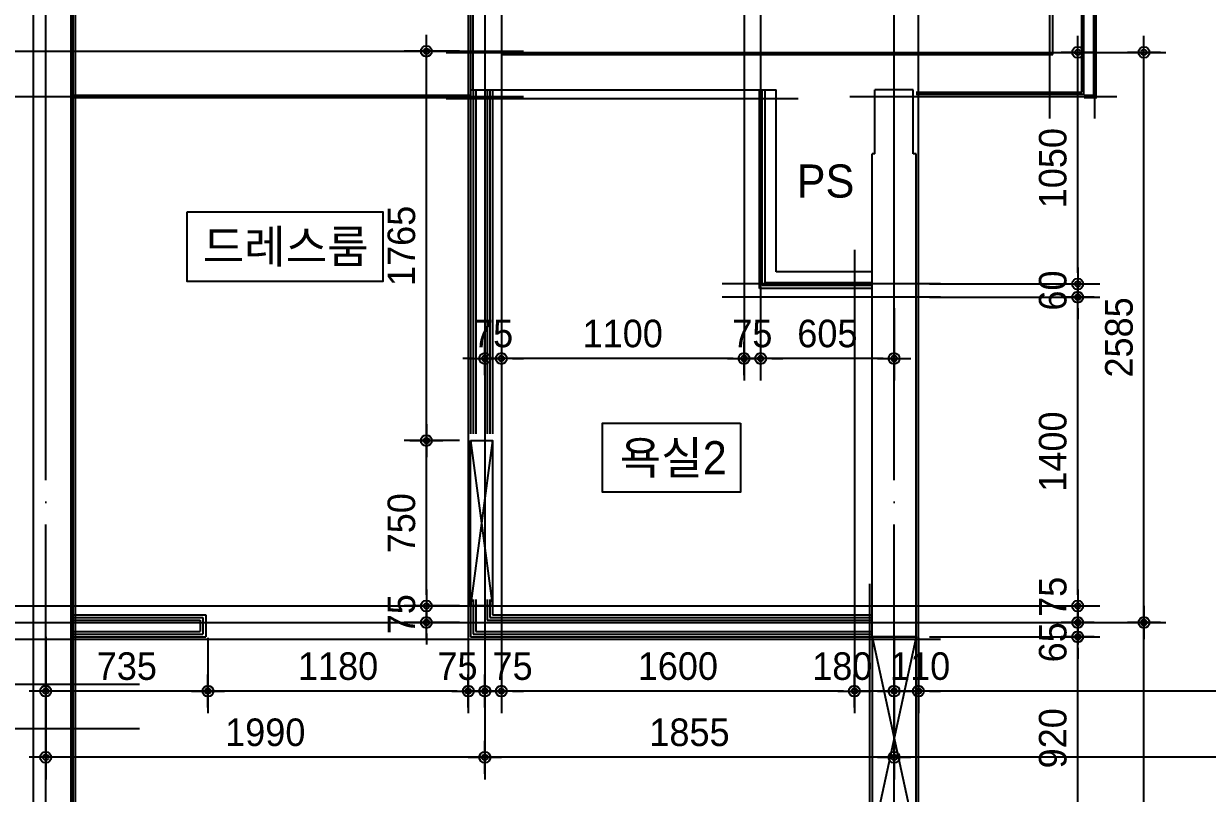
# Model space of a CAD drawing. Header units: millimetres. Extents: x 0 to 92204, y -190080 to 23760.
# Drawn here: x 58018 to 63382, y -88743 to -85253 of the extents above; entities that cross this region are included whole.
import ezdxf
from ezdxf.enums import TextEntityAlignment as Align
from ezdxf.xclip import XClip

# ---------------------------------------------------------------- set-up
doc = ezdxf.new("R2010")
doc.units = ezdxf.units.MM
doc.header["$LTSCALE"] = 100
doc.header["$XCLIPFRAME"] = 0
for name, pattern in [('AUDIT_D_220706163347-0', [0]), ('CEN', [62, 60, -1, 0, -1]), ('HIDDEN', [9.525, 6.35, -3.175])]:
    doc.linetypes.add(name, pattern=pattern)
doc.layers.get('defpoints').update_dxf_attribs({"color": 139})
for name, color, linetype in [('AA-XXXX-DIMS', 7, 'Continuous'), ('CEN_CON', 1, 'CEN'), ('CEN_WALL', 12, 'CEN'), ('CONC', 2, 'Continuous'), ('DIM', 7, 'AUDIT_D_220706163347-0'), ('MC', 135, 'Continuous'), ('ROM', 7, 'AUDIT_D_220706163347-0'), ('WAL_DRY', 7, 'Continuous'), ('실명', 3, 'AUDIT_D_220706163347-0'), ('실명박스', 7, 'AUDIT_D_220706163347-0'), ('창호-open', 4, 'Continuous'), ('확장', 8, 'HIDDEN')]:
    doc.layers.add(name, color=color, linetype=linetype)
doc.styles.add('HAUD01', font='Dotum.ttf')
doc.styles.add('돋움', font='Dotum.ttf')
doc.dimstyles.new('내부100', dxfattribs={"dimscale": 50, "dimtxt": 2.5, "dimasz": 1, "dimexe": 2, "dimexo": 1, "dimgap": 1, "dimtad": 1, "dimdec": 0, "dimzin": 0, "dimdsep": 46, "dimtxsty": '돋움', "dimblk1": 'DIMDOT', "dimblk2": 'DIMDOT', "dimsah": 1, "dimcen": 0.09, "dimdle": 2, "dimclrd": 7, "dimclre": 7, "dimclrt": 3, "dimadec": 0, "dimazin": 0, "dimtfac": 1, "dimtdec": 0, "dimtix": 1, "dimtmove": 2, "dimatfit": 3, "dimldrblk": 'DIMDOT', "dimfxl": 1, "dimtolj": 1, "dimtzin": 0, "dimarcsym": 0})

# ---------------------------------------------------------------- blocks, each defined once
blk = doc.blocks.new('U-121A(확장)1', base_point=(300293.2, -148733.3))
at = {"layer": 'CEN_CON'}
blk.add_line((326713.2, -147053.3), (329263.2, -147053.3), dxfattribs=at)
at = {"layer": 'MC'}
blk.add_line((324603.2, -146853.3), (329263.2, -146853.3), dxfattribs=at)
blk = doc.blocks.new('U-121B(확장)1', base_point=(292391.8, -178477.8))
at = {"layer": 'CEN_CON'}
for p, q in [((292696.8, -178777.8), (292696.8, -168142.8)), ((296541.8, -178777.8), (296541.8, -168142.8)), ((294511.8, -170637.8), (297551.8, -170637.8))]:
    blk.add_line(p, q, dxfattribs=at)
at = {"layer": 'CEN_WALL'}
for p, q in [((294686.8, -168142.8), (294686.8, -173397.8)), ((295936.8, -168142.8), (295936.8, -171847.8)), ((297246.8, -170937.8), (297246.8, -168142.8)), ((292091.8, -170632.8), (294861.8, -170632.8)), ((296751.8, -171687.8), (295761.8, -171687.8)), ((292091.8, -173222.8), (296751.8, -173222.8))]:
    blk.add_line(p, q, dxfattribs=at)
at = {"layer": 'CONC'}
for p, q in [((292641.8, -176787.8), (292641.8, -169232.8)), ((294761.8, -170447.8), (294761.8, -170647.8)), ((297261.8, -170647.8), (297261.8, -170447.8)), ((294761.8, -170647.8), (297261.8, -170647.8)), ((296454.8, -171097.8), (296454.8, -170807.8)), ((296628.8, -170807.8), (296454.8, -170807.8)), ((296628.8, -171097.8), (296628.8, -170807.8)), ((296441.8, -173287.8), (296441.8, -171097.8)), ((296454.8, -171097.8), (296441.8, -171097.8)), ((296641.8, -171097.8), (296628.8, -171097.8)), ((296641.8, -173287.8), (296641.8, -171097.8)), ((296441.8, -173287.8), (296641.8, -173287.8))]:
    blk.add_line(p, q, dxfattribs=at)
at = {"layer": 'MC'}
for p, q in [((292831.8, -178777.8), (292831.8, -168142.8)), ((294611.8, -168142.8), (294611.8, -173397.8)), ((294761.8, -168142.8), (294761.8, -173397.8)), ((295861.8, -168142.8), (295861.8, -171847.8)), ((296651.8, -178777.8), (296651.8, -168142.8)), ((297451.8, -170937.8), (297451.8, -168142.8)), ((292091.8, -170837.8), (294861.8, -170837.8)), ((294511.8, -170847.8), (296106.8, -170847.8)), ((296341.8, -170837.8), (297551.8, -170837.8)), ((296361.8, -171532.8), (296361.8, -173397.8)), ((296751.8, -171747.8), (295761.8, -171747.8)), ((296431.8, -178777.8), (296431.8, -173047.8)), ((292091.8, -173147.8), (296751.8, -173147.8)), ((292091.8, -173297.8), (296751.8, -173297.8))]:
    blk.add_line(p, q, dxfattribs=at)
at = {"layer": 'WAL_DRY'}
for p, q in [((292811.8, -176617.8), (292811.8, -169402.8)), ((294631.8, -169402.8), (294631.8, -170807.8)), ((292821.8, -176607.8), (292821.8, -169412.8)), ((294621.8, -169412.8), (294621.8, -170807.8)), ((297391.8, -170817.8), (297391.8, -170457.8)), ((297401.8, -170827.8), (297401.8, -170447.8)), ((294621.8, -170807.8), (294621.8, -172367.8)), ((294621.8, -170807.8), (295931.8, -170807.8)), ((294634.3, -170807.8), (294634.3, -172367.8)), ((294646.8, -170807.8), (294646.8, -172367.8)), ((294696.8, -170807.8), (294696.8, -172367.8)), ((294709.3, -170807.8), (294709.3, -172367.8)), ((294721.8, -170807.8), (294721.8, -172367.8)), ((295931.8, -171707.8), (295931.8, -170807.8)), ((295931.8, -170807.8), (296006.8, -170807.8)), ((295944.3, -171695.3), (295944.3, -170807.8)), ((295956.8, -171682.8), (295956.8, -170807.8)), ((296006.8, -171632.8), (296006.8, -170807.8)), ((296641.8, -170817.8), (297391.8, -170817.8)), ((296641.8, -170827.8), (297401.8, -170827.8)), ((296441.8, -171632.8), (296006.8, -171632.8)), ((296441.8, -171707.8), (295931.8, -171707.8)), ((296441.8, -171695.3), (295944.3, -171695.3)), ((296441.8, -171682.8), (295956.8, -171682.8)), ((294621.8, -173117.8), (294621.8, -173287.8)), ((294634.3, -173117.8), (294634.3, -173275.3)), ((294646.8, -173117.8), (294646.8, -173262.8)), ((294696.8, -173117.8), (294696.8, -173212.8)), ((294709.3, -173117.8), (294709.3, -173200.3)), ((294721.8, -173117.8), (294721.8, -173187.8)), ((292821.8, -173187.8), (293421.8, -173187.8)), ((292821.8, -173200.3), (293409.3, -173200.3)), ((292821.8, -173212.8), (293396.8, -173212.8)), ((293396.8, -173212.8), (293396.8, -173262.8)), ((293409.3, -173200.3), (293409.3, -173275.3)), ((293421.8, -173187.8), (293421.8, -173287.8)), ((294696.8, -173212.8), (296441.8, -173212.8)), ((294709.3, -173200.3), (296441.8, -173200.3)), ((294721.8, -173187.8), (296441.8, -173187.8)), ((292821.8, -173262.8), (293396.8, -173262.8)), ((294646.8, -173262.8), (296441.8, -173262.8)), ((292821.8, -173275.3), (293409.3, -173275.3)), ((292821.8, -173287.8), (293421.8, -173287.8)), ((294621.8, -173287.8), (296441.8, -173287.8)), ((294634.3, -173275.3), (296441.8, -173275.3))]:
    blk.add_line(p, q, dxfattribs=at)
at = {"layer": '확장', "ltscale": 0.5, "const_width": 20, "flags": 128}
for points in [[(297401.8, -170837.8), (297451.8, -170837.8), (297451.8, -170397.8), (300661.8, -170397.8)], [(292821.8, -170837.8), (294621.8, -170837.8)]]:
    blk.add_lwpolyline(points, dxfattribs=at)
blk = doc.blocks.new('DIMDOT')
at = {"layer": 'AA-XXXX-DIMS'}
for p, q in [((0, -1.5), (0, 1.5)), ((-1.5, 0), (1.5, 0))]:
    blk.add_line(p, q, dxfattribs=at)
for radius in [0.5, 0.25]:
    blk.add_circle((0, 0), radius, dxfattribs=at)
blk = doc.blocks.new('*D981')
at = {"layer": 'defpoints', "color": 0, "transparency": 16777216}
for p in [(62072.8, -87988.4), (66072.8, -87988.4), (62072.8, -88279.4)]:
    blk.add_point(p, dxfattribs=at)
at = {"layer": 'DIM', "color": 7, "lineweight": -2, "transparency": 16777216}
for p, q in [((62072.8, -88038.4), (62072.8, -88379.4)), ((66072.8, -88038.4), (66072.8, -88379.4)), ((66022.8, -88279.4), (62122.8, -88279.4))]:
    blk.add_line(p, q, dxfattribs=at)
at = {"layer": 'DIM', "color": 7, "lineweight": -2, "transparency": 16777216, "xscale": 50, "yscale": 50, "zscale": 50, "rotation": 180}
blk.add_blockref('DIMDOT', (62072.8, -88279.4), dxfattribs=at)
at = {"layer": 'DIM', "color": 7, "lineweight": -2, "transparency": 16777216, "xscale": 50, "yscale": 50, "zscale": 50}
blk.add_blockref('DIMDOT', (66072.8, -88279.4), dxfattribs=at)
at = {"layer": 'DIM', "color": 3, "transparency": 16777216, "insert": (64072.8, -88166.9), "char_height": 125, "attachment_point": 5, "style": '돋움'}
blk.add_mtext('\\A1;4000', dxfattribs=at)
blk = doc.blocks.new('*D982')
at = {"layer": 'defpoints', "color": 0, "transparency": 16777216}
for p in [(61962.8, -87988.4), (62072.8, -87988.4), (61962.8, -88279.4)]:
    blk.add_point(p, dxfattribs=at)
at = {"layer": 'DIM', "color": 7, "lineweight": -2, "transparency": 16777216}
for p, q in [((61962.8, -88038.4), (61962.8, -88379.4)), ((62072.8, -88038.4), (62072.8, -88379.4)), ((61912.8, -88279.4), (61862.8, -88279.4)), ((62072.8, -88279.4), (61962.8, -88279.4)), ((62122.8, -88279.4), (62172.8, -88279.4))]:
    blk.add_line(p, q, dxfattribs=at)
at = {"layer": 'DIM', "color": 7, "lineweight": -2, "transparency": 16777216, "xscale": 50, "yscale": 50, "zscale": 50}
blk.add_blockref('DIMDOT', (61962.8, -88279.4), dxfattribs=at)
at = {"layer": 'DIM', "color": 7, "lineweight": -2, "transparency": 16777216, "xscale": 50, "yscale": 50, "zscale": 50, "rotation": 180}
blk.add_blockref('DIMDOT', (62072.8, -88279.4), dxfattribs=at)
at = {"layer": 'DIM', "color": 3, "transparency": 16777216, "insert": (62080.6, -88166.9), "char_height": 125, "attachment_point": 5, "style": '돋움'}
blk.add_mtext('\\A1;110', dxfattribs=at)
blk = doc.blocks.new('*D983')
at = {"layer": 'defpoints', "color": 0, "transparency": 16777216}
for p in [(61962.8, -87988.4), (66182.8, -87988.4), (61962.8, -88579.4)]:
    blk.add_point(p, dxfattribs=at)
at = {"layer": 'DIM', "color": 7, "lineweight": -2, "transparency": 16777216}
for p, q in [((61962.8, -88038.4), (61962.8, -88679.4)), ((66182.8, -88038.4), (66182.8, -88679.4)), ((66132.8, -88579.4), (62012.8, -88579.4))]:
    blk.add_line(p, q, dxfattribs=at)
at = {"layer": 'DIM', "color": 7, "lineweight": -2, "transparency": 16777216, "xscale": 50, "yscale": 50, "zscale": 50, "rotation": 180}
blk.add_blockref('DIMDOT', (61962.8, -88579.4), dxfattribs=at)
at = {"layer": 'DIM', "color": 7, "lineweight": -2, "transparency": 16777216, "xscale": 50, "yscale": 50, "zscale": 50}
blk.add_blockref('DIMDOT', (66182.8, -88579.4), dxfattribs=at)
at = {"layer": 'DIM', "color": 3, "transparency": 16777216, "insert": (64072.8, -88466.9), "char_height": 125, "attachment_point": 5, "style": '돋움'}
blk.add_mtext('\\A1;4220', dxfattribs=at)
blk = doc.blocks.new('*D1017')
at = {"layer": 'defpoints', "color": 0, "transparency": 16777216}
for p in [(62072.8, -88033.4), (62794.9, -88033.4), (62072.8, -88953.4)]:
    blk.add_point(p, dxfattribs=at)
at = {"layer": 'DIM', "color": 7, "lineweight": -2, "transparency": 16777216}
for p, q in [((62122.8, -88033.4), (62894.9, -88033.4)), ((62794.9, -88903.4), (62794.9, -88083.4)), ((62122.8, -88953.4), (62894.9, -88953.4))]:
    blk.add_line(p, q, dxfattribs=at)
at = {"layer": 'DIM', "color": 7, "lineweight": -2, "transparency": 16777216, "xscale": 50, "yscale": 50, "zscale": 50}
for p, rotation in [((62794.9, -88033.4), 90), ((62794.9, -88953.4), 270)]:
    blk.add_blockref('DIMDOT', p, dxfattribs=dict(at, rotation=rotation))
at = {"layer": 'DIM', "color": 3, "transparency": 16777216, "insert": (62682.3, -88493.4), "char_height": 125, "attachment_point": 5, "rotation": 90, "style": '돋움'}
blk.add_mtext('\\A1;920', dxfattribs=at)
blk = doc.blocks.new('*D1018')
at = {"layer": 'defpoints', "color": 0, "transparency": 16777216}
for p in [(62072.8, -87968.4), (62794.9, -87968.4), (62072.8, -88033.4)]:
    blk.add_point(p, dxfattribs=at)
at = {"layer": 'DIM', "color": 7, "lineweight": -2, "transparency": 16777216}
for p, q in [((62794.9, -87918.4), (62794.9, -87868.4)), ((62122.8, -87968.4), (62894.9, -87968.4)), ((62794.9, -88033.4), (62794.9, -87968.4)), ((62122.8, -88033.4), (62894.9, -88033.4)), ((62794.9, -88083.4), (62794.9, -88133.4))]:
    blk.add_line(p, q, dxfattribs=at)
at = {"layer": 'DIM', "color": 7, "lineweight": -2, "transparency": 16777216, "xscale": 50, "yscale": 50, "zscale": 50}
for p, rotation in [((62794.9, -87968.4), 270), ((62794.9, -88033.4), 90)]:
    blk.add_blockref('DIMDOT', p, dxfattribs=dict(at, rotation=rotation))
at = {"layer": 'DIM', "color": 3, "transparency": 16777216, "insert": (62682.3, -88058.1), "char_height": 125, "attachment_point": 5, "rotation": 90, "style": '돋움'}
blk.add_mtext('\\A1;65', dxfattribs=at)
blk = doc.blocks.new('*D1019')
at = {"layer": 'defpoints', "color": 0, "transparency": 16777216}
for p in [(62072.8, -87893.4), (62794.9, -87893.4), (62072.8, -87968.4)]:
    blk.add_point(p, dxfattribs=at)
at = {"layer": 'DIM', "color": 7, "lineweight": -2, "transparency": 16777216}
for p, q in [((62794.9, -87843.4), (62794.9, -87793.4)), ((62122.8, -87893.4), (62894.9, -87893.4)), ((62794.9, -87968.4), (62794.9, -87893.4)), ((62122.8, -87968.4), (62894.9, -87968.4)), ((62794.9, -88018.4), (62794.9, -88068.4))]:
    blk.add_line(p, q, dxfattribs=at)
at = {"layer": 'DIM', "color": 7, "lineweight": -2, "transparency": 16777216, "xscale": 50, "yscale": 50, "zscale": 50}
for p, rotation in [((62794.9, -87893.4), 270), ((62794.9, -87968.4), 90)]:
    blk.add_blockref('DIMDOT', p, dxfattribs=dict(at, rotation=rotation))
at = {"layer": 'DIM', "color": 3, "transparency": 16777216, "insert": (62682.3, -87852), "char_height": 125, "attachment_point": 5, "rotation": 90, "style": '돋움'}
blk.add_mtext('\\A1;75', dxfattribs=at)
blk = doc.blocks.new('*D1020')
at = {"layer": 'defpoints', "color": 0, "transparency": 16777216}
for p in [(62072.8, -86493.4), (62794.9, -86493.4), (62072.8, -87893.4)]:
    blk.add_point(p, dxfattribs=at)
at = {"layer": 'DIM', "color": 7, "lineweight": -2, "transparency": 16777216}
for p, q in [((62122.8, -86493.4), (62894.9, -86493.4)), ((62794.9, -87843.4), (62794.9, -86543.4)), ((62122.8, -87893.4), (62894.9, -87893.4))]:
    blk.add_line(p, q, dxfattribs=at)
at = {"layer": 'DIM', "color": 7, "lineweight": -2, "transparency": 16777216, "xscale": 50, "yscale": 50, "zscale": 50}
for p, rotation in [((62794.9, -86493.4), 90), ((62794.9, -87893.4), 270)]:
    blk.add_blockref('DIMDOT', p, dxfattribs=dict(at, rotation=rotation))
at = {"layer": 'DIM', "color": 3, "transparency": 16777216, "insert": (62682.3, -87193.4), "char_height": 125, "attachment_point": 5, "rotation": 90, "style": '돋움'}
blk.add_mtext('\\A1;1400', dxfattribs=at)
blk = doc.blocks.new('*D1021')
at = {"layer": 'defpoints', "color": 0, "transparency": 16777216}
for p in [(62072.8, -86433.4), (62794.9, -86433.4), (62072.8, -86493.4)]:
    blk.add_point(p, dxfattribs=at)
at = {"layer": 'DIM', "color": 7, "lineweight": -2, "transparency": 16777216}
for p, q in [((62794.9, -86383.4), (62794.9, -86333.4)), ((62122.8, -86433.4), (62894.9, -86433.4)), ((62794.9, -86493.4), (62794.9, -86433.4)), ((62122.8, -86493.4), (62894.9, -86493.4)), ((62794.9, -86543.4), (62794.9, -86593.4))]:
    blk.add_line(p, q, dxfattribs=at)
at = {"layer": 'DIM', "color": 7, "lineweight": -2, "transparency": 16777216, "xscale": 50, "yscale": 50, "zscale": 50}
for p, rotation in [((62794.9, -86433.4), 270), ((62794.9, -86493.4), 90)]:
    blk.add_blockref('DIMDOT', p, dxfattribs=dict(at, rotation=rotation))
at = {"layer": 'DIM', "color": 3, "transparency": 16777216, "insert": (62682.3, -86463.4), "char_height": 125, "attachment_point": 5, "rotation": 90, "style": '돋움'}
blk.add_mtext('\\A1;60', dxfattribs=at)
blk = doc.blocks.new('*D950')
at = {"layer": 'defpoints', "color": 0, "transparency": 16777216}
for p in [(62072.8, -85383.4), (62794.9, -85383.4), (62072.8, -86433.4)]:
    blk.add_point(p, dxfattribs=at)
at = {"layer": 'DIM', "color": 7, "lineweight": -2, "transparency": 16777216}
for p, q in [((62122.8, -85383.4), (62894.9, -85383.4)), ((62794.9, -86383.4), (62794.9, -85433.4)), ((62122.8, -86433.4), (62894.9, -86433.4))]:
    blk.add_line(p, q, dxfattribs=at)
at = {"layer": 'DIM', "color": 7, "lineweight": -2, "transparency": 16777216, "xscale": 50, "yscale": 50, "zscale": 50}
for p, rotation in [((62794.9, -85383.4), 90), ((62794.9, -86433.4), 270)]:
    blk.add_blockref('DIMDOT', p, dxfattribs=dict(at, rotation=rotation))
at = {"layer": 'DIM', "color": 3, "transparency": 16777216, "insert": (62682.3, -85908.4), "char_height": 125, "attachment_point": 5, "rotation": 90, "style": '돋움'}
blk.add_mtext('\\A1;1050', dxfattribs=at)
blk = doc.blocks.new('*D951')
at = {"layer": 'defpoints', "color": 0, "transparency": 16777216}
for p in [(62072.8, -85383.4), (63094.9, -85383.4), (62072.8, -87968.4)]:
    blk.add_point(p, dxfattribs=at)
at = {"layer": 'DIM', "color": 7, "lineweight": -2, "transparency": 16777216}
for p, q in [((62122.8, -85383.4), (63194.9, -85383.4)), ((63094.9, -87918.4), (63094.9, -85433.4)), ((62122.8, -87968.4), (63194.9, -87968.4))]:
    blk.add_line(p, q, dxfattribs=at)
at = {"layer": 'DIM', "color": 7, "lineweight": -2, "transparency": 16777216, "xscale": 50, "yscale": 50, "zscale": 50}
for p, rotation in [((63094.9, -85383.4), 90), ((63094.9, -87968.4), 270)]:
    blk.add_blockref('DIMDOT', p, dxfattribs=dict(at, rotation=rotation))
at = {"layer": 'DIM', "color": 3, "transparency": 16777216, "insert": (62982.3, -86675.9), "char_height": 125, "attachment_point": 5, "rotation": 90, "style": '돋움'}
blk.add_mtext('\\A1;2585', dxfattribs=at)
blk = doc.blocks.new('*D952')
at = {"layer": 'defpoints', "color": 0, "transparency": 16777216}
for p in [(62072.8, -87968.4), (63094.9, -87968.4), (62072.8, -91723.4)]:
    blk.add_point(p, dxfattribs=at)
at = {"layer": 'DIM', "color": 7, "lineweight": -2, "transparency": 16777216}
for p, q in [((62122.8, -87968.4), (63194.9, -87968.4)), ((63094.9, -91673.4), (63094.9, -88018.4)), ((62122.8, -91723.4), (63194.9, -91723.4))]:
    blk.add_line(p, q, dxfattribs=at)
at = {"layer": 'DIM', "color": 7, "lineweight": -2, "transparency": 16777216, "xscale": 50, "yscale": 50, "zscale": 50}
for p, rotation in [((63094.9, -87968.4), 90), ((63094.9, -91723.4), 270)]:
    blk.add_blockref('DIMDOT', p, dxfattribs=dict(at, rotation=rotation))
at = {"layer": 'DIM', "color": 3, "transparency": 16777216, "insert": (62982.3, -89845.9), "char_height": 125, "attachment_point": 5, "rotation": 90, "style": '돋움'}
blk.add_mtext('\\A1;3755', dxfattribs=at)
blk = doc.blocks.new('*D1022')
at = {"layer": 'defpoints', "color": 0, "transparency": 16777216}
for p in [(60107.8, -87988.4), (61962.8, -87988.4), (60107.8, -88579.4)]:
    blk.add_point(p, dxfattribs=at)
at = {"layer": 'DIM', "color": 7, "lineweight": -2, "transparency": 16777216}
for p, q in [((60107.8, -88038.4), (60107.8, -88679.4)), ((61962.8, -88038.4), (61962.8, -88679.4)), ((61912.8, -88579.4), (60157.8, -88579.4))]:
    blk.add_line(p, q, dxfattribs=at)
at = {"layer": 'DIM', "color": 7, "lineweight": -2, "transparency": 16777216, "xscale": 50, "yscale": 50, "zscale": 50, "rotation": 180}
blk.add_blockref('DIMDOT', (60107.8, -88579.4), dxfattribs=at)
at = {"layer": 'DIM', "color": 7, "lineweight": -2, "transparency": 16777216, "xscale": 50, "yscale": 50, "zscale": 50}
blk.add_blockref('DIMDOT', (61962.8, -88579.4), dxfattribs=at)
at = {"layer": 'DIM', "color": 3, "transparency": 16777216, "insert": (61035.3, -88466.9), "char_height": 125, "attachment_point": 5, "style": '돋움'}
blk.add_mtext('\\A1;1855', dxfattribs=at)
blk = doc.blocks.new('*D1023')
at = {"layer": 'defpoints', "color": 0, "transparency": 16777216}
for p in [(58117.8, -87988.4), (60107.8, -87988.4), (58117.8, -88579.4)]:
    blk.add_point(p, dxfattribs=at)
at = {"layer": 'DIM', "color": 7, "lineweight": -2, "transparency": 16777216}
for p, q in [((58117.8, -88038.4), (58117.8, -88679.4)), ((60107.8, -88038.4), (60107.8, -88679.4)), ((60057.8, -88579.4), (58167.8, -88579.4))]:
    blk.add_line(p, q, dxfattribs=at)
at = {"layer": 'DIM', "color": 7, "lineweight": -2, "transparency": 16777216, "xscale": 50, "yscale": 50, "zscale": 50, "rotation": 180}
blk.add_blockref('DIMDOT', (58117.8, -88579.4), dxfattribs=at)
at = {"layer": 'DIM', "color": 7, "lineweight": -2, "transparency": 16777216, "xscale": 50, "yscale": 50, "zscale": 50}
blk.add_blockref('DIMDOT', (60107.8, -88579.4), dxfattribs=at)
at = {"layer": 'DIM', "color": 3, "transparency": 16777216, "insert": (59112.8, -88466.9), "char_height": 125, "attachment_point": 5, "style": '돋움'}
blk.add_mtext('\\A1;1990', dxfattribs=at)
blk = doc.blocks.new('*D1024')
at = {"layer": 'defpoints', "color": 0, "transparency": 16777216}
for p in [(61782.8, -87988.4), (61962.8, -87988.4), (61782.8, -88279.4)]:
    blk.add_point(p, dxfattribs=at)
at = {"layer": 'DIM', "color": 7, "lineweight": -2, "transparency": 16777216}
for p, q in [((61782.8, -88038.4), (61782.8, -88379.4)), ((61962.8, -88038.4), (61962.8, -88379.4)), ((61732.8, -88279.4), (61682.8, -88279.4)), ((61962.8, -88279.4), (61782.8, -88279.4)), ((62012.8, -88279.4), (62062.8, -88279.4))]:
    blk.add_line(p, q, dxfattribs=at)
at = {"layer": 'DIM', "color": 7, "lineweight": -2, "transparency": 16777216, "xscale": 50, "yscale": 50, "zscale": 50}
blk.add_blockref('DIMDOT', (61782.8, -88279.4), dxfattribs=at)
at = {"layer": 'DIM', "color": 7, "lineweight": -2, "transparency": 16777216, "xscale": 50, "yscale": 50, "zscale": 50, "rotation": 180}
blk.add_blockref('DIMDOT', (61962.8, -88279.4), dxfattribs=at)
at = {"layer": 'DIM', "color": 3, "transparency": 16777216, "insert": (61727.9, -88166.9), "char_height": 125, "attachment_point": 5, "style": '돋움'}
blk.add_mtext('\\A1;180', dxfattribs=at)
blk = doc.blocks.new('*D1025')
at = {"layer": 'defpoints', "color": 0, "transparency": 16777216}
for p in [(60182.8, -87988.4), (61782.8, -87988.4), (60182.8, -88279.4)]:
    blk.add_point(p, dxfattribs=at)
at = {"layer": 'DIM', "color": 7, "lineweight": -2, "transparency": 16777216}
for p, q in [((60182.8, -88038.4), (60182.8, -88379.4)), ((61782.8, -88038.4), (61782.8, -88379.4)), ((61732.8, -88279.4), (60232.8, -88279.4))]:
    blk.add_line(p, q, dxfattribs=at)
at = {"layer": 'DIM', "color": 7, "lineweight": -2, "transparency": 16777216, "xscale": 50, "yscale": 50, "zscale": 50, "rotation": 180}
blk.add_blockref('DIMDOT', (60182.8, -88279.4), dxfattribs=at)
at = {"layer": 'DIM', "color": 7, "lineweight": -2, "transparency": 16777216, "xscale": 50, "yscale": 50, "zscale": 50}
blk.add_blockref('DIMDOT', (61782.8, -88279.4), dxfattribs=at)
at = {"layer": 'DIM', "color": 3, "transparency": 16777216, "insert": (60982.8, -88166.9), "char_height": 125, "attachment_point": 5, "style": '돋움'}
blk.add_mtext('\\A1;1600', dxfattribs=at)
blk = doc.blocks.new('*D1026')
at = {"layer": 'defpoints', "color": 0, "transparency": 16777216}
for p in [(60107.8, -87988.4), (60182.8, -87988.4), (60107.8, -88279.4)]:
    blk.add_point(p, dxfattribs=at)
at = {"layer": 'DIM', "color": 7, "lineweight": -2, "transparency": 16777216}
for p, q in [((60107.8, -88038.4), (60107.8, -88379.4)), ((60182.8, -88038.4), (60182.8, -88379.4)), ((60057.8, -88279.4), (60007.8, -88279.4)), ((60182.8, -88279.4), (60107.8, -88279.4)), ((60232.8, -88279.4), (60282.8, -88279.4))]:
    blk.add_line(p, q, dxfattribs=at)
at = {"layer": 'DIM', "color": 7, "lineweight": -2, "transparency": 16777216, "xscale": 50, "yscale": 50, "zscale": 50}
blk.add_blockref('DIMDOT', (60107.8, -88279.4), dxfattribs=at)
at = {"layer": 'DIM', "color": 7, "lineweight": -2, "transparency": 16777216, "xscale": 50, "yscale": 50, "zscale": 50, "rotation": 180}
blk.add_blockref('DIMDOT', (60182.8, -88279.4), dxfattribs=at)
at = {"layer": 'DIM', "color": 3, "transparency": 16777216, "insert": (60233.6, -88166.9), "char_height": 125, "attachment_point": 5, "style": '돋움'}
blk.add_mtext('\\A1;75', dxfattribs=at)
blk = doc.blocks.new('*D1027')
at = {"layer": 'defpoints', "color": 0, "transparency": 16777216}
for p in [(60032.8, -87988.4), (60107.8, -87988.4), (60032.8, -88279.4)]:
    blk.add_point(p, dxfattribs=at)
at = {"layer": 'DIM', "color": 7, "lineweight": -2, "transparency": 16777216}
for p, q in [((60032.8, -88038.4), (60032.8, -88379.4)), ((60107.8, -88038.4), (60107.8, -88379.4)), ((59982.8, -88279.4), (59932.8, -88279.4)), ((60107.8, -88279.4), (60032.8, -88279.4)), ((60157.8, -88279.4), (60207.8, -88279.4))]:
    blk.add_line(p, q, dxfattribs=at)
at = {"layer": 'DIM', "color": 7, "lineweight": -2, "transparency": 16777216, "xscale": 50, "yscale": 50, "zscale": 50}
blk.add_blockref('DIMDOT', (60032.8, -88279.4), dxfattribs=at)
at = {"layer": 'DIM', "color": 7, "lineweight": -2, "transparency": 16777216, "xscale": 50, "yscale": 50, "zscale": 50, "rotation": 180}
blk.add_blockref('DIMDOT', (60107.8, -88279.4), dxfattribs=at)
at = {"layer": 'DIM', "color": 3, "transparency": 16777216, "insert": (59984, -88166.9), "char_height": 125, "attachment_point": 5, "style": '돋움'}
blk.add_mtext('\\A1;75', dxfattribs=at)
blk = doc.blocks.new('*D1028')
at = {"layer": 'defpoints', "color": 0, "transparency": 16777216}
for p in [(58852.8, -87988.4), (60032.8, -87988.4), (58852.8, -88279.4)]:
    blk.add_point(p, dxfattribs=at)
at = {"layer": 'DIM', "color": 7, "lineweight": -2, "transparency": 16777216}
for p, q in [((58852.8, -88038.4), (58852.8, -88379.4)), ((60032.8, -88038.4), (60032.8, -88379.4)), ((59982.8, -88279.4), (58902.8, -88279.4))]:
    blk.add_line(p, q, dxfattribs=at)
at = {"layer": 'DIM', "color": 7, "lineweight": -2, "transparency": 16777216, "xscale": 50, "yscale": 50, "zscale": 50, "rotation": 180}
blk.add_blockref('DIMDOT', (58852.8, -88279.4), dxfattribs=at)
at = {"layer": 'DIM', "color": 7, "lineweight": -2, "transparency": 16777216, "xscale": 50, "yscale": 50, "zscale": 50}
blk.add_blockref('DIMDOT', (60032.8, -88279.4), dxfattribs=at)
at = {"layer": 'DIM', "color": 3, "transparency": 16777216, "insert": (59442.8, -88166.9), "char_height": 125, "attachment_point": 5, "style": '돋움'}
blk.add_mtext('\\A1;1180', dxfattribs=at)
blk = doc.blocks.new('*D1029')
at = {"layer": 'defpoints', "color": 0, "transparency": 16777216}
for p in [(58117.8, -87983.4), (58852.8, -87988.4), (58117.8, -88279.4)]:
    blk.add_point(p, dxfattribs=at)
at = {"layer": 'DIM', "color": 7, "lineweight": -2, "transparency": 16777216}
for p, q in [((58117.8, -88033.4), (58117.8, -88379.4)), ((58852.8, -88038.4), (58852.8, -88379.4)), ((58802.8, -88279.4), (58167.8, -88279.4))]:
    blk.add_line(p, q, dxfattribs=at)
at = {"layer": 'DIM', "color": 7, "lineweight": -2, "transparency": 16777216, "xscale": 50, "yscale": 50, "zscale": 50, "rotation": 180}
blk.add_blockref('DIMDOT', (58117.8, -88279.4), dxfattribs=at)
at = {"layer": 'DIM', "color": 7, "lineweight": -2, "transparency": 16777216, "xscale": 50, "yscale": 50, "zscale": 50}
blk.add_blockref('DIMDOT', (58852.8, -88279.4), dxfattribs=at)
at = {"layer": 'DIM', "color": 3, "transparency": 16777216, "insert": (58485.3, -88166.9), "char_height": 125, "attachment_point": 5, "style": '돋움'}
blk.add_mtext('\\A1;735', dxfattribs=at)
blk = doc.blocks.new('*D1030')
at = {"layer": 'defpoints', "color": 0, "transparency": 16777216}
for p in [(59843, -87893.4), (60042.8, -87893.4), (60042.8, -87968.4)]:
    blk.add_point(p, dxfattribs=at)
at = {"layer": 'DIM', "color": 7, "lineweight": -2, "transparency": 16777216}
for p, q in [((59843, -87843.4), (59843, -87793.4)), ((59992.8, -87893.4), (59743, -87893.4)), ((59843, -87968.4), (59843, -87893.4)), ((59992.8, -87968.4), (59743, -87968.4)), ((59843, -88018.4), (59843, -88068.4))]:
    blk.add_line(p, q, dxfattribs=at)
at = {"layer": 'DIM', "color": 7, "lineweight": -2, "transparency": 16777216, "xscale": 50, "yscale": 50, "zscale": 50}
for p, rotation in [((59843, -87893.4), 270), ((59843, -87968.4), 90)]:
    blk.add_blockref('DIMDOT', p, dxfattribs=dict(at, rotation=rotation))
at = {"layer": 'DIM', "color": 3, "transparency": 16777216, "insert": (59730.4, -87930.9), "char_height": 125, "attachment_point": 5, "rotation": 90, "style": '돋움'}
blk.add_mtext('\\A1;75', dxfattribs=at)
blk = doc.blocks.new('*D1031')
at = {"layer": 'defpoints', "color": 0, "transparency": 16777216}
for p in [(59843, -87143.4), (60042.8, -87143.4), (60042.8, -87893.4)]:
    blk.add_point(p, dxfattribs=at)
at = {"layer": 'DIM', "color": 7, "lineweight": -2, "transparency": 16777216}
for p, q in [((59992.8, -87143.4), (59743, -87143.4)), ((59843, -87843.4), (59843, -87193.4)), ((59992.8, -87893.4), (59743, -87893.4))]:
    blk.add_line(p, q, dxfattribs=at)
at = {"layer": 'DIM', "color": 7, "lineweight": -2, "transparency": 16777216, "xscale": 50, "yscale": 50, "zscale": 50}
for p, rotation in [((59843, -87143.4), 90), ((59843, -87893.4), 270)]:
    blk.add_blockref('DIMDOT', p, dxfattribs=dict(at, rotation=rotation))
at = {"layer": 'DIM', "color": 3, "transparency": 16777216, "insert": (59730.4, -87518.4), "char_height": 125, "attachment_point": 5, "rotation": 90, "style": '돋움'}
blk.add_mtext('\\A1;750', dxfattribs=at)
blk = doc.blocks.new('*D1032')
at = {"layer": 'defpoints', "color": 0, "transparency": 16777216}
for p in [(59843, -85378.4), (60042.8, -85378.4), (60042.8, -87143.4)]:
    blk.add_point(p, dxfattribs=at)
at = {"layer": 'DIM', "color": 7, "lineweight": -2, "transparency": 16777216}
for p, q in [((59992.8, -85378.4), (59743, -85378.4)), ((59843, -87093.4), (59843, -85428.4)), ((59992.8, -87143.4), (59743, -87143.4))]:
    blk.add_line(p, q, dxfattribs=at)
at = {"layer": 'DIM', "color": 7, "lineweight": -2, "transparency": 16777216, "xscale": 50, "yscale": 50, "zscale": 50}
for p, rotation in [((59843, -85378.4), 90), ((59843, -87143.4), 270)]:
    blk.add_blockref('DIMDOT', p, dxfattribs=dict(at, rotation=rotation))
at = {"layer": 'DIM', "color": 3, "transparency": 16777216, "insert": (59730.4, -86260.9), "char_height": 125, "attachment_point": 5, "rotation": 90, "style": '돋움'}
blk.add_mtext('\\A1;1765', dxfattribs=at)
blk = doc.blocks.new('*D1033')
at = {"layer": 'defpoints', "color": 0, "transparency": 16777216}
for p in [(61357.8, -86493.4), (61962.8, -86493.4), (61357.8, -86771.4)]:
    blk.add_point(p, dxfattribs=at)
at = {"layer": 'DIM', "color": 7, "lineweight": -2, "transparency": 16777216}
for p, q in [((61357.8, -86543.4), (61357.8, -86871.4)), ((61962.8, -86543.4), (61962.8, -86871.4)), ((61912.8, -86771.4), (61407.8, -86771.4))]:
    blk.add_line(p, q, dxfattribs=at)
at = {"layer": 'DIM', "color": 7, "lineweight": -2, "transparency": 16777216, "xscale": 50, "yscale": 50, "zscale": 50, "rotation": 180}
blk.add_blockref('DIMDOT', (61357.8, -86771.4), dxfattribs=at)
at = {"layer": 'DIM', "color": 7, "lineweight": -2, "transparency": 16777216, "xscale": 50, "yscale": 50, "zscale": 50}
blk.add_blockref('DIMDOT', (61962.8, -86771.4), dxfattribs=at)
at = {"layer": 'DIM', "color": 3, "transparency": 16777216, "insert": (61660.3, -86658.9), "char_height": 125, "attachment_point": 5, "style": '돋움'}
blk.add_mtext('\\A1;605', dxfattribs=at)
blk = doc.blocks.new('*D1034')
at = {"layer": 'defpoints', "color": 0, "transparency": 16777216}
for p in [(61282.8, -86493.4), (61357.8, -86493.4), (61282.8, -86771.4)]:
    blk.add_point(p, dxfattribs=at)
at = {"layer": 'DIM', "color": 7, "lineweight": -2, "transparency": 16777216}
for p, q in [((61282.8, -86543.4), (61282.8, -86871.4)), ((61357.8, -86543.4), (61357.8, -86871.4)), ((61232.8, -86771.4), (61182.8, -86771.4)), ((61357.8, -86771.4), (61282.8, -86771.4)), ((61407.8, -86771.4), (61457.8, -86771.4))]:
    blk.add_line(p, q, dxfattribs=at)
at = {"layer": 'DIM', "color": 7, "lineweight": -2, "transparency": 16777216, "xscale": 50, "yscale": 50, "zscale": 50}
blk.add_blockref('DIMDOT', (61282.8, -86771.4), dxfattribs=at)
at = {"layer": 'DIM', "color": 7, "lineweight": -2, "transparency": 16777216, "xscale": 50, "yscale": 50, "zscale": 50, "rotation": 180}
blk.add_blockref('DIMDOT', (61357.8, -86771.4), dxfattribs=at)
at = {"layer": 'DIM', "color": 3, "transparency": 16777216, "insert": (61320.3, -86658.9), "char_height": 125, "attachment_point": 5, "style": '돋움'}
blk.add_mtext('\\A1;75', dxfattribs=at)
blk = doc.blocks.new('*D1035')
at = {"layer": 'defpoints', "color": 0, "transparency": 16777216}
for p in [(60182.8, -86493.4), (61282.8, -86493.4), (60182.8, -86771.4)]:
    blk.add_point(p, dxfattribs=at)
at = {"layer": 'DIM', "color": 7, "lineweight": -2, "transparency": 16777216}
for p, q in [((60182.8, -86543.4), (60182.8, -86871.4)), ((61282.8, -86543.4), (61282.8, -86871.4)), ((61232.8, -86771.4), (60232.8, -86771.4))]:
    blk.add_line(p, q, dxfattribs=at)
at = {"layer": 'DIM', "color": 7, "lineweight": -2, "transparency": 16777216, "xscale": 50, "yscale": 50, "zscale": 50, "rotation": 180}
blk.add_blockref('DIMDOT', (60182.8, -86771.4), dxfattribs=at)
at = {"layer": 'DIM', "color": 7, "lineweight": -2, "transparency": 16777216, "xscale": 50, "yscale": 50, "zscale": 50}
blk.add_blockref('DIMDOT', (61282.8, -86771.4), dxfattribs=at)
at = {"layer": 'DIM', "color": 3, "transparency": 16777216, "insert": (60732.8, -86658.9), "char_height": 125, "attachment_point": 5, "style": '돋움'}
blk.add_mtext('\\A1;1100', dxfattribs=at)
blk = doc.blocks.new('*D1036')
at = {"layer": 'defpoints', "color": 0, "transparency": 16777216}
for p in [(60107.8, -86493.4), (60182.8, -86493.4), (60107.8, -86771.4)]:
    blk.add_point(p, dxfattribs=at)
at = {"layer": 'DIM', "color": 7, "lineweight": -2, "transparency": 16777216}
for p, q in [((60107.8, -86543.4), (60107.8, -86871.4)), ((60182.8, -86543.4), (60182.8, -86871.4)), ((60057.8, -86771.4), (60007.8, -86771.4)), ((60182.8, -86771.4), (60107.8, -86771.4)), ((60232.8, -86771.4), (60282.8, -86771.4))]:
    blk.add_line(p, q, dxfattribs=at)
at = {"layer": 'DIM', "color": 7, "lineweight": -2, "transparency": 16777216, "xscale": 50, "yscale": 50, "zscale": 50}
blk.add_blockref('DIMDOT', (60107.8, -86771.4), dxfattribs=at)
at = {"layer": 'DIM', "color": 7, "lineweight": -2, "transparency": 16777216, "xscale": 50, "yscale": 50, "zscale": 50, "rotation": 180}
blk.add_blockref('DIMDOT', (60182.8, -86771.4), dxfattribs=at)
at = {"layer": 'DIM', "color": 3, "transparency": 16777216, "insert": (60145.3, -86658.9), "char_height": 125, "attachment_point": 5, "style": '돋움'}
blk.add_mtext('\\A1;75', dxfattribs=at)

msp = doc.modelspace()

# ---------------------------------------------------------------- linework, layer by layer
at = {"layer": '실명박스'}
for points in [[(58757.4, -86107.8), (58757.4, -86420.3), (59646.4, -86420.3), (59646.4, -86107.8)], [(61265.9, -87065.3), (61265.9, -87377.8), (60640.9, -87377.8), (60640.9, -87065.3)]]:
    msp.add_lwpolyline(points, close=True, dxfattribs=at)
at = {"layer": '창호-open'}
for p, q in [((60142.8, -87143.4), (60042.8, -87893.4)), ((60042.8, -87143.4), (60142.8, -87893.4)), ((62062.8, -88033.4), (61862.8, -88953.4)), ((61862.8, -88033.4), (62062.8, -88953.4))]:
    msp.add_line(p, q, dxfattribs=at)
for points in [[(60042.8, -87143.4), (60142.8, -87143.4), (60142.8, -87893.4), (60042.8, -87893.4)], [(61862.8, -88953.4), (62062.8, -88953.4), (62062.8, -88033.4), (61862.8, -88033.4)]]:
    msp.add_lwpolyline(points, close=True, dxfattribs=at)

# ---------------------------------------------------------------- block references
ref = msp.add_blockref('U-121B(확장)1', (57812.8, -93223.4))
XClip(ref).set_block_clipping_path([(291236.9970359709, -178777.7726251345), (317561.77152699, -162257.7726268454)])
ref = msp.add_blockref('U-121A(확장)1', (29572.8, -90128.4))
XClip(ref).set_block_clipping_path([(327378.4650932478, -152128.3113325507), (353703.2395842669, -135608.3113342617)])

# ---------------------------------------------------------------- texts
at = {"layer": 'ROM', "color": 3, "style": 'HAUD01'}
msp.add_text('PS', height=150, dxfattribs=at).set_placement((61651.8, -85966.8), align=Align.MIDDLE)
at = {"layer": '실명', "style": 'HAUD01'}
for s, p in [('드레스룸', (59205.4, -86261.8)), ('욕실2', (60961.6, -87219.6))]:
    msp.add_text(s, height=150, dxfattribs=at).set_placement(p, align=Align.MIDDLE)

# ---------------------------------------------------------------- dimensions: what is measured, and where the dimension line sits
at = {"layer": 'DIM'}
for base, p1, p2, angle, picture, middle in [((59843, -85378.4), (60042.8, -87143.4), (60042.8, -85378.4), 90, '*D1032', (59730.4, -86260.9)), ((62794.9, -85383.4), (62072.8, -86433.4), (62072.8, -85383.4), 270, '*D950', (62682.3, -85908.4)), ((63094.9, -85383.4), (62072.8, -87968.4), (62072.8, -85383.4), 270, '*D951', (62982.3, -86675.9)), ((62794.9, -86433.4), (62072.8, -86493.4), (62072.8, -86433.4), 270, '*D1021', (62682.3, -86463.4)), ((62794.9, -86493.4), (62072.8, -87893.4), (62072.8, -86493.4), 270, '*D1020', (62682.3, -87193.4)), ((60107.8, -86771.4), (60182.8, -86493.4), (60107.8, -86493.4), 180, '*D1036', (60145.3, -86658.9)), ((60182.8, -86771.4), (61282.8, -86493.4), (60182.8, -86493.4), 180, '*D1035', (60732.8, -86658.9)), ((61282.8, -86771.4), (61357.8, -86493.4), (61282.8, -86493.4), 180, '*D1034', (61320.3, -86658.9)), ((61357.8, -86771.4), (61962.8, -86493.4), (61357.8, -86493.4), 180, '*D1033', (61660.3, -86658.9)), ((59843, -87143.4), (60042.8, -87893.4), (60042.8, -87143.4), 90, '*D1031', (59730.4, -87518.4)), ((59843, -87893.4), (60042.8, -87968.4), (60042.8, -87893.4), 90, '*D1030', (59730.4, -87930.9)), ((63094.9, -87968.4), (62072.8, -91723.4), (62072.8, -87968.4), 270, '*D952', (62982.3, -89845.9)), ((62794.9, -88033.4), (62072.8, -88953.4), (62072.8, -88033.4), 270, '*D1017', (62682.3, -88493.4)), ((58117.8, -88279.4), (58852.8, -87988.4), (58117.8, -87983.4), 180, '*D1029', (58485.3, -88166.9)), ((58117.8, -88579.4), (60107.8, -87988.4), (58117.8, -87988.4), 180, '*D1023', (59112.8, -88466.9)), ((58852.8, -88279.4), (60032.8, -87988.4), (58852.8, -87988.4), 180, '*D1028', (59442.8, -88166.9)), ((60107.8, -88579.4), (61962.8, -87988.4), (60107.8, -87988.4), 180, '*D1022', (61035.3, -88466.9)), ((60182.8, -88279.4), (61782.8, -87988.4), (60182.8, -87988.4), 180, '*D1025', (60982.8, -88166.9)), ((61962.8, -88579.4), (66182.8, -87988.4), (61962.8, -87988.4), 180, '*D983', (64072.8, -88466.9)), ((62072.8, -88279.4), (66072.8, -87988.4), (62072.8, -87988.4), 180, '*D981', (64072.8, -88166.9))]:
    dim = msp.add_linear_dim(base=base, p1=p1, p2=p2, angle=angle, dimstyle='내부100', override={"dimscale": 50}, dxfattribs=at)
    dim.commit()
    dim.dimension.update_dxf_attribs({"geometry": picture, "text_midpoint": middle})
for base, p1, p2, angle, picture, middle in [((62794.9, -87893.4), (62072.8, -87968.4), (62072.8, -87893.4), 270, '*D1019', (62682.3, -87852)), ((62794.9, -87968.4), (62072.8, -88033.4), (62072.8, -87968.4), 270, '*D1018', (62682.3, -88058.1)), ((60032.8, -88279.4), (60107.8, -87988.4), (60032.8, -87988.4), 180, '*D1027', (59984, -88166.9)), ((60107.8, -88279.4), (60182.8, -87988.4), (60107.8, -87988.4), 180, '*D1026', (60233.6, -88166.9)), ((61782.8, -88279.4), (61962.8, -87988.4), (61782.8, -87988.4), 180, '*D1024', (61727.9, -88166.9)), ((61962.8, -88279.4), (62072.8, -87988.4), (61962.8, -87988.4), 180, '*D982', (62080.6, -88166.9))]:
    dim = msp.add_linear_dim(base=base, p1=p1, p2=p2, angle=angle, dimstyle='내부100', override={"dimscale": 50}, dxfattribs=at)
    dim.commit()
    dim.dimension.update_dxf_attribs({"geometry": picture, "text_midpoint": middle, "dimtype": 160})

doc.saveas('drawing.dxf')
